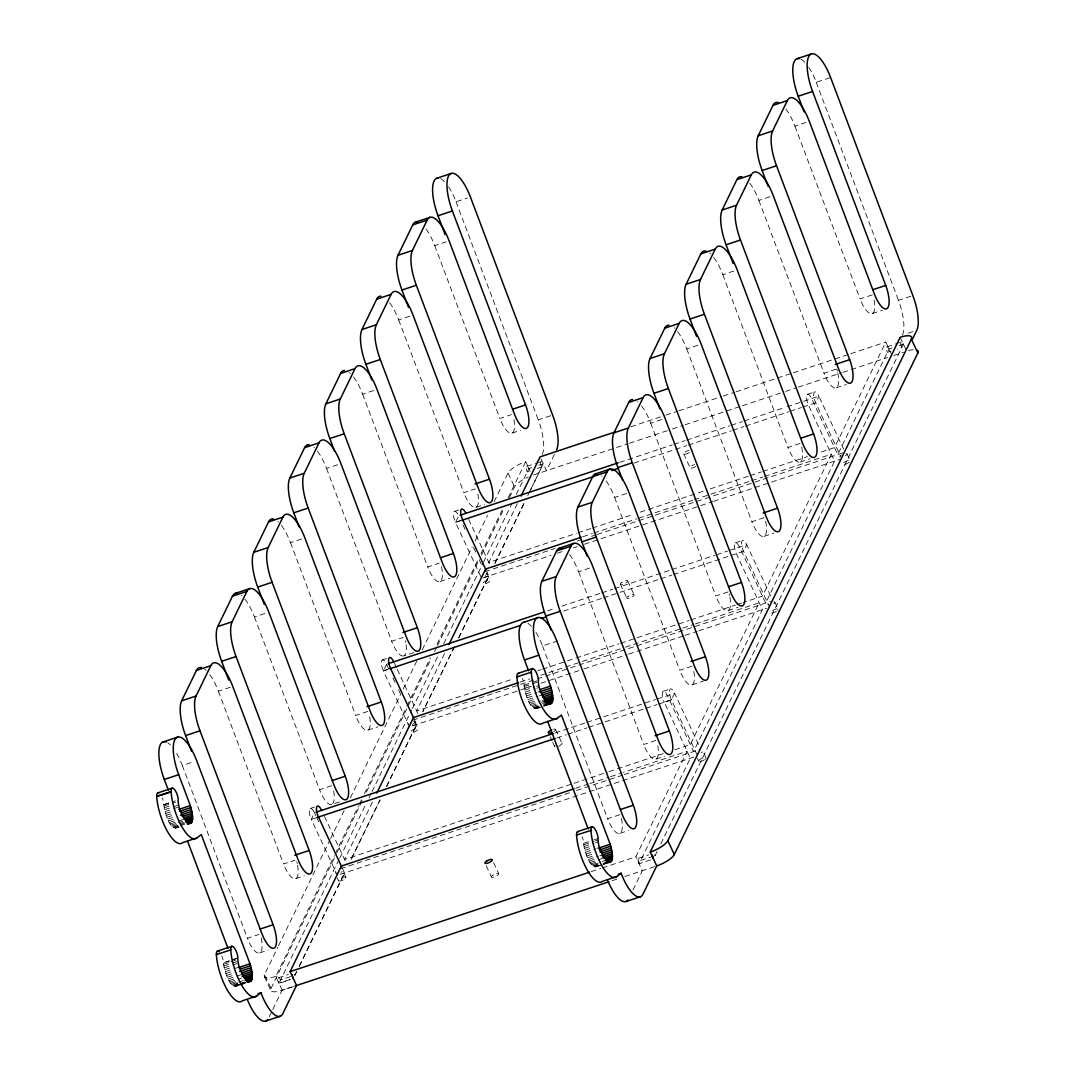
<?xml version="1.0" encoding="UTF-8"?>
<svg xmlns="http://www.w3.org/2000/svg" width="1075" height="1075" viewBox="0 0 1075 1075"><rect width="100%" height="100%" fill="white"/><g stroke="black" fill="none" stroke-linecap="round" stroke-linejoin="round"><path stroke-width="0.75" stroke-dasharray="5 3.75" d="M237.857 982.537C231.73 995.571 222.874 967.258 223.479 961.977A8.022 2.701 71.6 0 0 221.867 956.118M598.049 863.023C591.922 876.058 583.067 847.745 583.671 842.464A8.022 2.701 71.6 0 0 582.059 836.605M177.993 825.546C170.267 834.778 163.938 809.381 163.83 803.791A8.022 2.701 71.6 0 0 162.218 797.932M538.185 706.033C530.472 715.278 524.13 689.854 524.022 684.278A8.022 2.701 71.6 0 0 522.41 678.419M316.09 817.847L311.253 819.352A8.049 2.714 71.6 0 1 309.613 809.099A8.049 2.714 71.6 0 1 314.451 812.754L311.32 819.432L337.335 875.319M386.637 664.323L383.439 670.921L388.209 669.322M480.874 576.764L455.477 522.302L458.111 517.115M293.354 986.581L282.201 990.277A16.098 4.945 -25 0 1 271.021 988.462L264.544 974.582L277.753 947.384M278.479 945.879L329.823 840.126M330.562 838.621L344.497 809.918M350.369 797.838L400.249 695.108M403.179 689.075L417.852 658.854M422.26 649.797L472.14 547.067M475.069 541.021L487.539 515.342M494.137 501.743L508.072 473.054A16.098 4.932 -25 0 1 525.662 461.686L530.203 471.387M282.201 990.277L275.724 976.396L334.365 855.646M335.091 854.128L358.553 805.833M359.278 804.315L361.482 799.787M364.412 793.753L406.189 707.713M406.928 706.208L430.376 657.9M436.974 644.315L478.026 559.793M480.955 553.746L502.213 509.98M508.072 497.9L525.662 461.672M271.021 988.462L336.3 854.02M337.039 852.502L362.705 799.639M366.373 792.087L430.927 659.15M434.596 651.598L436.799 647.056M437.525 645.551L478.603 560.948M481.546 554.915L504.282 508.085M509.416 497.51L514.549 486.935A16.098 4.945 -25 0 1 528.309 477.018M339.068 859.328L278.962 983.343L290.478 979.513M339.794 858.052L366.158 803.536M369.115 797.677L371.318 793.148M372.044 791.643L411.55 710.051M412.357 708.613L438.022 655.79M443.773 643.71L482.729 563.717M483.454 562.198L512.049 503.328M516.255 494.446L528.9 468.619M372.434 802.098L344.564 859.476L572.411 783.809M444.539 653.587L416.683 710.965L513.877 678.674M517.357 503.637L488.803 562.44L576.428 533.334M269.207 1016.829L272.069 1010.917M272.795 1009.425L282.134 990.196L293.636 986.38M296.351 972.176L294.886 975.173A4.018 1.357 71.6 0 0 294.442 974.34M299.267 966.156L344.537 872.927M379.999 799.894L350.665 860.296L380.066 799.988M386.597 786.309L416.657 724.416L414.533 719.874M454.308 646.854L422.784 711.771L454.376 646.935M458.716 637.798L488.762 575.891L486.894 571.819M494.89 563.287L524.103 503.127M527.744 495.615L529.935 491.1M530.674 489.595L541.625 467.047A4.018 1.357 71.6 0 1 540.806 461.928A4.018 1.357 71.6 0 1 543.224 463.742L529.384 492.484M294.819 975.549L298.474 968.011M299.213 966.506L344.605 873.021L342.414 868.385M386.664 786.403L416.724 724.496L412.33 725.84M458.783 637.878L488.843 575.985L484.449 577.329M494.97 563.354L524.251 503.033M554.418 454.308L546.463 470.689L540.053 456.888M650.603 859.919L639.087 863.736L690.338 758.197L664.256 702.217L671.445 699.838L674.657 693.227A8.049 2.714 71.6 0 0 669.806 689.586A8.049 2.714 71.6 0 0 671.445 699.838L697.541 755.806M602.39 867.915L635.849 856.802L687.1 751.25L623.379 772.414M891.618 354.562L885.8 342.065L834.536 447.617L820.198 452.373M891.914 348.058L889.025 349.012L837.774 454.564L811.692 398.583A8.049 2.714 71.6 0 0 806.855 394.942A8.049 2.714 71.6 0 0 808.481 405.181L834.576 461.162L765.669 603.075L739.573 547.108A8.049 2.714 71.6 0 0 734.736 543.466A8.049 2.714 71.6 0 0 736.362 553.706L762.457 609.673L693.55 751.6L667.454 695.619A8.049 2.714 71.6 0 0 662.617 691.978A8.049 2.714 71.6 0 0 664.256 702.217M632.987 889.912L642.326 870.683L635.849 856.802M654.944 855.942L657.148 851.413M660.803 843.862L903.417 344.228A4.018 1.357 71.6 0 0 900.998 342.414A4.018 1.357 71.6 0 0 901.817 347.534L897.504 348.958M698.79 760.643L699.072 760.213A4.018 1.236 -25 0 1 705.442 757.432M553.867 731.43L554.606 730.892A4.018 1.236 -25 0 0 555.412 729.24L555.009 729.092A4.018 1.236 -25 0 0 553.598 729.199M448.584 186.835A32.196 10.831 71.6 0 1 456.042 201.791L467.544 197.961M808.776 67.322A32.196 10.831 71.6 0 1 816.234 82.278L830.612 77.494M426.17 229.123A32.196 10.831 71.6 0 1 434.73 245.664L446.232 241.848M785.852 108.911A32.196 10.831 71.6 0 1 794.922 126.151L809.314 121.381M389.593 302.693A32.196 10.831 71.6 0 1 398.677 319.92L411.618 315.62M749.786 183.18A32.196 10.831 71.6 0 1 758.869 200.407L773.248 195.637M353.541 376.949A32.196 10.831 71.6 0 1 362.611 394.189L375.565 389.889M713.733 257.436A32.196 10.831 71.6 0 1 722.803 274.676L737.195 269.892M317.474 451.204A32.196 10.831 71.6 0 1 326.558 468.445L338.061 464.615M677.667 331.691A32.196 10.831 71.6 0 1 686.75 348.932L701.142 344.148M434.73 245.664L499.875 418.444L511.391 414.627M794.922 126.151L860.081 298.931L874.459 294.16M542.203 454.618A32.196 10.831 71.6 0 0 538.266 419.855L551.206 415.555M902.395 335.104A32.196 10.831 71.6 0 0 898.458 300.342L912.85 295.558M512.049 433.104L520.676 430.228M872.242 313.591L882.32 310.245M908.147 333.196L913.898 331.275M630.877 426.735L664.337 415.622M665.922 415.098L677.075 411.389M678.674 410.852L721.688 396.567M723.287 396.043L734.44 392.335M736.026 391.811L791.791 373.294M793.39 372.756L849.156 354.239M850.742 353.715L885.8 342.065M281.422 525.46A32.196 10.831 71.6 0 1 290.492 542.7L302.008 538.884M641.614 405.947A32.196 10.831 71.6 0 1 650.697 423.187L665.076 418.417M526.683 466.389L533.872 464.01M535.31 463.527L541.061 461.618M886.875 346.876L896.94 343.53M898.377 343.059L901.267 342.105M531.776 467.665L528.833 468.525A4.018 1.357 71.6 0 0 526.414 466.698A4.018 1.357 71.6 0 0 527.234 471.817L530.109 470.863M538.911 465.179L543.292 463.836M899.103 345.666L903.417 344.228M398.677 319.92L463.822 492.713L475.338 488.883M537.298 468.485L541.625 467.047M758.869 200.407L824.014 373.2L838.406 368.416M890.302 351.35L887.426 352.304A4.018 1.357 71.6 0 1 886.606 347.185A4.018 1.357 71.6 0 1 889.025 349.012M533.509 474.989L627.76 443.8M629.359 443.276L670.787 429.516M672.386 428.979L683.539 425.27M685.138 424.746L740.917 406.216M742.502 405.692L783.944 391.932M785.529 391.407L796.696 387.699M798.282 387.161L841.308 372.877M842.907 372.353L887.533 357.532M893.701 355.476L903.47 352.237M454.376 511.445L458.689 510.02M807.379 394.323L814.568 391.932M475.997 507.36L484.623 504.498M836.189 387.847L846.253 384.501M619.697 462.344L672.278 444.875M673.877 444.351L685.03 440.643M686.629 440.118L729.656 425.821M731.242 425.297L742.395 421.588M743.994 421.064L785.422 407.304M787.021 406.767L818.881 396.205L843.566 449.148M457.789 514.025A8.049 2.714 71.6 0 0 453.663 512.56A8.049 2.714 71.6 0 0 455.477 522.302L461.242 520.394M455.545 522.396L460.328 520.811M634.022 463.123L673.864 449.887M675.449 449.35L686.602 445.655M688.202 445.117L731.228 430.833M732.814 430.296L743.981 426.6M745.566 426.063L788.593 411.779M790.192 411.255L801.345 407.546M802.931 407.008L815.683 402.789L818.881 396.191A8.049 2.714 71.6 0 0 814.044 392.55A8.049 2.714 71.6 0 0 815.683 402.789L841.765 458.77M244.845 599.071A32.196 10.831 71.6 0 1 254.439 616.956L265.942 613.14M606.072 480.901A32.196 10.831 71.6 0 1 614.631 497.443L629.023 492.672M362.611 394.189L427.769 566.968L439.272 563.139M722.803 274.676L787.962 447.455L802.34 442.672M578.028 532.81L590.766 528.577M592.365 528.053L633.793 514.293M640.163 512.17L703.897 491.006M710.266 488.897L748.509 476.185M750.095 475.661L761.248 471.952M762.847 471.428L807.459 456.606M439.93 581.615L450.008 578.269M800.123 462.102L810.201 458.756M582.784 536.761L592.352 533.59M593.938 533.052L636.964 518.768M638.55 518.244L692.73 500.251M694.316 499.714L750.081 481.197M751.68 480.673L762.833 476.964M764.419 476.44L831.338 454.214L762.43 596.128L743.309 602.484M484.771 571.685L554.955 548.492M577.262 541.074L582.045 539.489M591.613 536.317L596.383 534.732M597.189 534.463L844.977 452.172M483.239 577.839L550.978 555.345M557.347 553.222L564.496 550.843M573.284 547.941L577.248 546.611M584.437 544.232L712.698 501.635M713.491 501.367L840.327 459.24M209.813 674.67A32.196 10.831 71.6 0 1 218.373 691.225L231.327 686.925M569.495 554.472A32.196 10.831 71.6 0 1 578.578 571.712L592.957 566.928M326.558 468.445L391.703 641.224L403.219 637.408M686.75 348.932L751.895 521.711L766.287 516.941M382.257 659.969L386.57 658.532M735.26 542.848L742.449 540.456M413.942 652.538L403.877 655.871A20.116 6.772 71.6 0 0 406.001 644.006M764.07 536.358L774.134 533.025M547.578 610.869L555.547 608.222M561.929 606.098L600.173 593.4M601.758 592.862L612.911 589.167M614.51 588.63L670.276 570.113M671.875 569.575L714.902 555.291M716.488 554.767L727.654 551.058M729.24 550.521L746.762 544.716L771.447 597.66M409.454 726.794L383.372 670.827L387.685 669.389M563.502 611.111L601.745 598.399M603.344 597.875L659.109 579.344M660.708 578.82L671.862 575.112M673.447 574.587L729.226 556.057M730.812 555.533L743.564 551.314L746.776 544.702A8.049 2.714 71.6 0 0 741.925 541.074A8.049 2.714 71.6 0 0 743.564 551.314L769.646 607.281M176.663 753.4A32.196 10.831 71.6 0 1 182.32 765.481L193.836 761.664M535.968 632.409A32.196 10.831 71.6 0 1 542.512 645.968L556.904 641.184M290.492 542.7L355.65 715.48L368.591 711.18M650.697 423.187L715.843 595.967L730.234 591.196M537.769 670.746L540.967 669.685M542.553 669.161L574.426 658.572M576.012 658.048L619.025 643.764M620.624 643.226L689.129 620.477M690.728 619.952L735.34 605.131M736.939 604.607L741.71 603.008M367.811 730.14L377.889 726.794M728.017 610.627L738.082 607.281M520.233 682.101L529.787 678.93M540.94 675.221L547.323 673.111M548.908 672.574L580.782 661.998M582.368 661.461L623.796 647.701M625.381 647.177L681.147 628.66M682.746 628.136L693.899 624.427M695.485 623.89L759.219 602.726L690.311 744.652L674.374 749.947M412.666 720.196L771.259 601.221M163.87 804.611L171.073 802.232M163.924 804.664L175.427 800.848M524.116 685.151L538.494 680.381M164.018 806.022L175.534 802.205M524.224 686.508L538.602 681.738M164.26 807.795L170.011 805.887M524.452 688.282L530.217 686.374M412.706 725.827L531.44 686.401M540.994 683.23L582.422 669.47M584.007 668.932L627.034 654.648M628.62 654.124L683.606 635.862M685.192 635.325L697.137 631.374M698.723 630.837L766.462 608.343M164.609 809.663L171.798 807.271M173.236 806.788L177.563 805.363M524.802 690.15L534.88 686.804M536.317 686.32L539.193 685.366M165.053 811.571L172.255 809.179M173.693 808.696L178.007 807.271M525.258 692.058L535.323 688.712M536.761 688.228L539.637 687.274M165.604 813.493L171.355 811.585M525.796 693.98L531.547 692.072M166.235 815.414L173.424 813.036M526.428 695.901L536.506 692.555M537.943 692.085L540.819 691.131M166.947 817.296L172.699 815.387M527.14 697.782L532.891 695.874M167.713 819.11L174.903 816.718M527.906 699.597L537.984 696.251M539.422 695.78L542.297 694.813M168.547 820.83L174.298 818.908M528.739 701.317L534.49 699.395M169.407 822.415L176.596 820.023M529.599 702.902L536.801 700.51M170.307 823.853L177.496 821.461M178.934 820.978L183.247 819.553M530.499 704.34L540.564 700.994M542.002 700.51L544.891 699.556M171.207 825.116L176.958 823.208M178.396 822.724L182.723 821.287M531.399 705.603L540.04 702.741M541.477 702.257L545.791 700.819M172.108 826.191L177.872 824.283M179.31 823.799L183.623 822.362M532.313 706.678L540.94 703.803M542.378 703.332L546.691 701.894M172.994 827.051L178.759 825.143M180.197 824.659L184.51 823.235M533.2 707.538L541.827 704.676M543.265 704.192L547.578 702.754M173.854 827.696L178.168 826.258M180.56 825.587L184.873 824.149M534.047 708.183L542.19 705.59M544.125 704.837L548.438 703.399M174.674 828.099L178.987 826.662M534.866 708.586L542.055 706.194M543.507 705.711L547.82 704.286M175.427 828.261L179.001 827.226M535.632 708.748L538.508 707.793M544.259 705.885L548.572 704.447M536.317 708.68L542.069 706.759M543.507 706.288L549.258 704.38M254.439 616.956L319.584 789.749L332.538 785.449M614.631 497.443L679.79 670.236L694.168 665.452M310.137 808.481L314.451 807.056M663.141 691.359L670.33 688.968M334.634 803.442L341.823 801.05M691.951 684.883L703.467 681.066M555.143 732.922L585.418 722.857M587.004 722.333L655.535 699.57M657.121 699.046L674.643 693.241L698.629 744.666M556.716 737.92L566.283 734.749M567.869 734.225L586.99 727.869M588.589 727.345L644.355 708.815M645.954 708.291L657.107 704.582M658.706 704.044L671.445 699.812M218.373 691.225L283.531 864.004L295.034 860.188M578.578 571.712L643.723 744.491L658.115 739.707M573.996 783.285L607.456 772.173M609.055 771.635L663.221 753.642M295.706 878.651L304.332 875.789M655.898 759.138L664.525 756.276M575.582 788.284L588.321 784.051M589.92 783.527L609.041 777.171M610.627 776.647L621.78 772.938M340.547 868.721L570.072 792.598M576.442 790.488L623.446 774.873M624.253 774.605L700.739 749.208M340.224 874.365L696.103 756.276M182.32 765.481L247.478 938.26L258.981 934.444M542.512 645.968L607.671 818.747L622.049 813.977M236.473 958.497L230.708 960.418L236.513 958.551M583.765 843.337L592.392 840.475M593.79 839.951L598.143 838.567M223.667 964.208L229.418 962.3M230.856 961.816L236.621 959.908M583.859 844.695L593.938 841.349M595.375 840.878L598.251 839.924M259.639 952.92L268.28 950.045M619.832 833.407L628.472 830.532M223.909 965.995L231.098 963.603M232.536 963.119L236.863 961.695M584.101 846.482L594.179 843.136M595.617 842.652L598.493 841.698M224.258 967.849L231.448 965.457M232.885 964.974L237.199 963.549M584.451 848.336L591.64 845.944M224.702 969.757L230.467 967.849M584.894 850.244L592.097 847.853M225.253 971.679L232.442 969.301M233.88 968.817L238.193 967.379M585.445 852.166L595.51 848.833M596.961 848.35L599.837 847.396M225.884 973.601L233.073 971.222M586.077 854.087L593.266 851.709M226.583 975.482L233.786 973.103M586.789 855.969L593.978 853.59M227.362 977.296L233.114 975.388M587.555 857.783L593.306 855.875M228.182 979.016L235.385 976.624M236.823 976.14L241.136 974.716M588.388 859.503L598.452 856.157M599.89 855.673L602.766 854.719M229.056 980.602L236.245 978.21M589.248 861.088L596.45 858.697M229.942 982.039L241.458 978.21M590.148 862.526L604.526 857.743M230.856 983.303L236.608 981.394M591.048 863.789L596.8 861.881M231.757 984.377L237.508 982.469M238.959 981.986L243.272 980.548M591.949 864.864L600.589 861.989M602.027 861.518L606.34 860.081M232.643 985.238L238.408 983.329M592.849 865.724L598.6 863.816M233.503 985.882L239.255 983.961M240.692 983.491L245.019 982.053M240.195 983.773L244.522 982.335M593.696 866.369L598.023 864.932M603.774 863.023L608.087 861.586M234.323 986.286L238.637 984.848M240.074 984.377L245.826 982.456M236.903 985.506L245.53 982.644M594.515 866.772L601.704 864.381M602.847 864.085L608.907 861.989M235.076 986.447L239.389 985.022M240.692 984.619L246.592 982.631M595.268 866.934L602.47 864.542M603.908 864.072L608.222 862.634M235.761 986.38L238.65 985.426M240.088 984.942L245.839 983.034M595.967 866.867L602.322 864.636M603.156 864.475L608.907 862.567M591.237 871.61L600.804 868.439M278.344 977.82L288.409 974.474M638.537 858.307L648.601 854.961M290.572 976.611L280.494 979.957A4.018 1.357 71.6 0 0 278.076 978.129A4.018 1.357 71.6 0 0 278.895 983.249L290.411 979.433M653.64 856.143L640.687 860.443A4.018 1.357 71.6 0 0 638.268 858.616A4.018 1.357 71.6 0 0 639.087 863.736M612.092 880.721L618.461 878.611M624.844 876.488L655.118 866.437M900.178 337.295L906.01 349.792M847.046 453.892L849.64 459.442M774.941 602.403L778.166 609.35M683.619 453.838L690.096 467.719M627.692 581.011L634.169 594.892M706.047 757.835L702.808 750.887A4.018 1.236 -25 0 1 701.182 752.782M620.329 584.168L626.806 598.049M697.406 758.278L698.696 761.06M508.072 473.054L514.549 486.935M468.7 519.373L490.563 566.27M486.921 573.486L490.16 580.433A4.018 1.236 -25 0 1 484.771 583.913A4.018 1.236 -25 0 1 484.502 581.696A4.018 1.236 -25 0 1 490.16 580.433M462.922 524.788L465.099 529.411M473.564 547.565L475.674 552.107M479.208 559.672L481.318 564.214M555.573 729.522L562.05 743.403M550.158 736.845L552.093 741.011M552.752 742.408L554.687 746.574M493.586 862.634L498.76 873.733M394.471 663.356L396.581 667.898M397.293 669.403L417.987 713.733M486.222 865.792L491.396 876.904M414.802 722.01L418.041 728.944A4.018 1.236 -25 0 1 412.652 732.438A4.018 1.236 -25 0 1 412.383 730.207A4.018 1.236 -25 0 1 418.041 728.944M388.68 668.771L386.57 664.229A8.049 2.714 71.6 0 0 381.732 660.587A8.049 2.714 71.6 0 0 383.372 670.827M392.912 677.841L395.103 682.477M398.556 689.948L400.747 694.571M324.462 816.409L347.158 865.026M345.922 877.469A4.018 1.236 -25 0 0 340.264 878.732A4.018 1.236 -25 0 0 340.547 880.949A4.018 1.236 -25 0 0 345.922 877.469L342.697 870.522A4.018 1.236 -25 0 1 340.99 872.43M314.451 812.754L315.929 815.871M316.574 817.282L320.162 824.942M337.268 877.858L338.571 880.627M264.41 976.745L270.887 990.626M816.234 82.278L898.458 300.342M456.042 201.791L538.266 419.855M275.724 976.396A16.098 4.945 -25 0 1 264.544 974.582M689.277 452.575A4.018 1.236 -25 0 1 684.184 454.268L683.781 454.12A4.018 1.236 -25 0 1 684.587 452.468L685.326 451.93A4.018 1.236 -25 0 1 689.008 450.358M773.745 601.96A4.018 1.236 -25 0 1 773.973 603.774M767.98 604.714A4.018 1.236 -25 0 1 768.544 604.19M846.482 453.462A4.018 1.236 -25 0 1 845.353 455.787M839.683 457.05A4.018 1.236 -25 0 1 839.777 456.66M840.65 455.679A4.018 1.236 -25 0 1 841.389 455.142M486.357 573.056A4.018 1.236 -25 0 1 486.505 574.346M485.954 574.856A4.018 1.236 -25 0 1 485.215 575.394M413.62 721.567A4.018 1.236 -25 0 1 414.722 722.4A4.018 1.236 -25 0 1 412.236 724.416M407.855 724.322A4.018 1.236 -25 0 1 408.406 723.798M335.413 873.303A4.018 1.236 -25 0 1 335.749 872.833M695.753 466.456A4.018 1.236 -25 0 1 690.661 468.149L690.257 468.001A4.018 1.236 -25 0 1 691.064 466.348L691.789 465.824A4.018 1.236 -25 0 1 694.571 464.494M558.53 746.278A4.018 1.236 -25 0 0 560.344 745.311L561.083 744.773A4.018 1.236 -25 0 0 561.889 743.134L561.472 742.973A4.018 1.236 -25 0 0 559.175 743.336M554.848 746.843A4.018 1.236 -25 0 1 555.103 745.714M849.317 462.196A4.018 1.236 -25 0 1 844.117 464.44A4.018 1.236 -25 0 1 843.888 462.626A4.018 1.236 -25 0 1 849.102 460.382M778.085 609.74A4.018 1.236 -25 0 1 777.762 610.197M776.473 611.245A4.018 1.236 -25 0 1 771.218 612.911A4.018 1.236 -25 0 1 773.086 610.264A4.018 1.236 -25 0 1 778.004 609.068M705.684 758.681A4.018 1.236 -25 0 1 705.146 759.192M704.421 759.716A4.018 1.236 -25 0 1 700.336 761.423A4.018 1.236 -25 0 1 698.763 760.683M908.509 350.611A16.098 4.945 -25 0 1 913.414 349.671M297.56 865.2A20.116 6.772 71.6 0 1 294.523 878.839A20.116 6.772 71.6 0 1 283.531 864.004M296.861 861.922A20.116 6.772 71.6 0 1 297.251 863.574M204.747 669.255A32.196 10.831 71.6 0 1 206.239 670.518M261.185 937.843A20.116 6.772 71.6 0 1 258.779 953.108A20.116 6.772 71.6 0 1 247.478 938.26M167.754 742.865A32.196 10.831 71.6 0 1 170.361 744.948M440.643 178.705A32.196 10.831 71.6 0 1 444.969 182.172M513.917 419.653A20.116 6.772 71.6 0 1 510.867 433.279A20.116 6.772 71.6 0 1 499.875 418.444M477.864 493.909A20.116 6.772 71.6 0 1 474.814 507.548A20.116 6.772 71.6 0 1 463.822 492.713M441.476 566.538A20.116 6.772 71.6 0 1 439.07 581.817A20.116 6.772 71.6 0 1 427.769 566.968M349.469 372.595A32.196 10.831 71.6 0 1 350.463 373.482M403.313 656.046A20.116 6.772 71.6 0 1 391.703 641.224M405.423 640.808A20.116 6.772 71.6 0 1 405.745 642.42M313.913 447.281A32.196 10.831 71.6 0 1 314.411 447.738M369.679 716.689A20.116 6.772 71.6 0 1 366.642 730.315A20.116 6.772 71.6 0 1 355.65 715.48M277.847 521.536A32.196 10.831 71.6 0 1 278.344 521.993M331.758 804.396A20.116 6.772 71.6 0 1 319.584 789.749M333.626 790.945A20.116 6.772 71.6 0 1 332.739 803.63M241.297 595.375A32.196 10.831 71.6 0 1 241.794 595.792M837.734 372.77A20.116 6.772 71.6 0 1 835.315 388.035A20.116 6.772 71.6 0 1 824.014 373.2M836.914 369.451A20.116 6.772 71.6 0 1 837.358 371.117M800.848 59.192A32.196 10.831 71.6 0 1 805.162 62.659M621.39 818.33A20.116 6.772 71.6 0 1 618.972 833.595A20.116 6.772 71.6 0 1 607.671 818.747M527.959 623.352A32.196 10.831 71.6 0 1 531.44 626.349M657.766 745.687A20.116 6.772 71.6 0 1 654.715 759.326A20.116 6.772 71.6 0 1 643.723 744.491M693.818 671.432A20.116 6.772 71.6 0 1 690.768 685.071A20.116 6.772 71.6 0 1 679.79 670.236M601.489 475.862A32.196 10.831 71.6 0 1 601.987 476.279M729.885 597.176A20.116 6.772 71.6 0 1 726.834 610.802A20.116 6.772 71.6 0 1 715.843 595.967M729.173 593.897A20.116 6.772 71.6 0 1 729.562 595.55M637.542 401.607A32.196 10.831 71.6 0 1 638.039 402.023M765.615 521.294A20.116 6.772 71.6 0 1 763.196 536.559A20.116 6.772 71.6 0 1 751.895 521.711M674.106 327.767A32.196 10.831 71.6 0 1 674.603 328.224M801.681 447.025A20.116 6.772 71.6 0 1 799.262 462.304A20.116 6.772 71.6 0 1 787.962 447.455M709.661 253.082A32.196 10.831 71.6 0 1 710.656 253.969M874.109 300.14A20.116 6.772 71.6 0 1 871.059 313.766A20.116 6.772 71.6 0 1 860.081 298.931M654.635 854.827A4.018 1.357 71.6 0 1 655.078 855.66M622.035 582.26L621.296 582.798A4.018 1.236 -25 0 0 620.503 584.451L620.907 584.598A4.018 1.236 -25 0 0 625.986 582.905L626.725 582.381A4.018 1.236 -25 0 0 627.531 580.728L627.128 580.581A4.018 1.236 -25 0 0 622.035 582.26M628.512 596.155L627.773 596.679A4.018 1.236 -25 0 0 626.967 598.332L627.37 598.479A4.018 1.236 -25 0 0 632.463 596.786L633.202 596.262A4.018 1.236 -25 0 0 633.995 594.609L633.592 594.462A4.018 1.236 -25 0 0 628.512 596.155M493.102 874.996L492.363 875.534A4.018 1.236 -25 0 0 491.571 877.173L491.974 877.334A4.018 1.236 -25 0 0 497.053 875.641L497.792 875.104A4.018 1.236 -25 0 0 498.598 873.464L498.195 873.303A4.018 1.236 -25 0 0 493.102 874.996M229.271 960.889L223.519 962.797L229.324 960.942"/><path stroke-width="1.5" d="M573.983 788.822L341.366 866.074L290.116 971.625L296.525 985.412L282.873 1013.537A32.196 10.831 71.6 0 1 260.916 992.749L256.616 996.082A32.196 10.831 71.6 0 1 241.203 984.377A32.196 10.831 71.6 0 1 230.762 949.83L230.762 949.01A8.022 2.701 71.6 0 1 234.001 947.492A8.022 2.701 71.6 0 1 237.857 957.207C236.608 974.729 259.183 997.439 249.991 963.778L201.267 834.563L196.967 837.895A32.196 10.831 71.6 0 1 177.456 817.618L176.018 813.869A32.196 10.831 71.6 0 1 171.113 791.643L171.113 790.824A8.022 2.701 71.6 0 1 174.822 789.897L175.749 791.375A8.022 2.701 71.6 0 1 178.208 799.021C176.958 816.543 199.533 839.252 190.342 805.592L178.692 774.685A32.196 10.831 71.6 0 1 176.407 737.759A32.196 10.831 71.6 0 1 196.712 760.697L261.857 933.49A20.116 6.772 71.6 0 0 274.542 947.827A20.116 6.772 71.6 0 0 273.117 924.742L199.99 730.812A32.196 10.831 71.6 0 1 196.053 696.049L210.808 665.667A32.196 10.831 71.6 0 1 232.764 686.441L297.923 859.221A20.116 6.772 71.6 0 0 310.608 873.572A20.116 6.772 71.6 0 0 309.183 850.486L236.057 656.543A32.196 10.831 71.6 0 1 232.119 621.78L246.874 591.411A32.196 10.831 71.6 0 1 268.831 612.186L333.976 784.965A20.116 6.772 71.6 0 0 346.661 799.303A20.116 6.772 71.6 0 0 345.236 776.231L272.109 582.287A32.196 10.831 71.6 0 1 268.172 547.524L282.927 517.142A32.196 10.831 71.6 0 1 304.883 537.93L370.028 710.709A20.116 6.772 71.6 0 0 382.727 725.047A20.116 6.772 71.6 0 0 381.303 701.962L308.176 508.032A32.196 10.831 71.6 0 1 304.238 473.269L318.979 442.887A32.196 10.831 71.6 0 1 340.936 463.661L406.095 636.454A20.116 6.772 71.6 0 0 418.78 650.792A20.116 6.772 71.6 0 0 417.355 627.706L344.228 433.776A32.196 10.831 71.6 0 1 340.291 399.013L355.046 368.631A32.196 10.831 71.6 0 1 377.002 389.405L442.148 562.185A20.116 6.772 71.6 0 0 454.833 576.536A20.116 6.772 71.6 0 0 453.408 553.45L380.281 359.507A32.196 10.831 71.6 0 1 376.357 324.744L391.098 294.375A32.196 10.831 71.6 0 1 413.055 315.15L478.214 487.929A20.116 6.772 71.6 0 0 490.899 502.267A20.116 6.772 71.6 0 0 489.474 479.195L416.347 285.251A32.196 10.831 71.6 0 1 412.41 250.488L427.165 220.106A32.196 10.831 71.6 0 1 449.122 240.894L514.267 413.673A20.116 6.772 71.6 0 0 526.952 428.011A20.116 6.772 71.6 0 0 525.527 404.926L452.4 210.996A32.196 10.831 71.6 0 1 450.129 174.056A32.196 10.831 71.6 0 1 470.42 197.007L552.644 415.071A32.196 10.831 71.6 0 1 556.581 449.834M917.512 350.343A16.098 4.945 -25 0 1 917.835 352.99L674.307 854.531A16.098 4.945 -25 0 1 656.718 865.899L643.065 894.024A32.196 10.831 71.6 0 1 621.108 873.236L616.808 876.568L602.417 881.352A32.196 10.831 71.6 0 1 587.017 869.635A32.196 10.831 71.6 0 1 576.563 835.087L590.995 830.37L590.954 829.497A8.022 2.701 71.6 0 1 594.193 827.978A8.022 2.701 71.6 0 1 598.063 837.694C596.8 855.257 619.388 877.899 610.183 844.265L561.459 715.05L557.159 718.382A32.196 10.831 71.6 0 1 537.648 698.105L536.21 694.356A32.196 10.831 71.6 0 1 531.305 672.13L531.305 671.311A8.022 2.701 71.6 0 1 535.014 670.383L535.941 671.862A8.022 2.701 71.6 0 1 538.414 679.508C537.151 697.03 559.726 719.739 550.534 686.078L538.884 655.172A32.196 10.831 71.6 0 1 536.6 618.246A32.196 10.831 71.6 0 1 556.904 641.184L622.049 813.977A20.116 6.772 71.6 0 0 634.747 828.314A20.116 6.772 71.6 0 0 633.323 805.229L560.196 611.299A32.196 10.831 71.6 0 1 556.259 576.536L571 546.154A32.196 10.831 71.6 0 1 592.957 566.928L658.115 739.707A20.116 6.772 71.6 0 0 670.8 754.059A20.116 6.772 71.6 0 0 669.376 730.973L596.249 537.03A32.196 10.831 71.6 0 1 592.312 502.267L607.066 471.898A32.196 10.831 71.6 0 1 629.023 492.672L694.168 665.452A20.116 6.772 71.6 0 0 706.853 679.79A20.116 6.772 71.6 0 0 705.428 656.718L632.302 462.774A32.196 10.831 71.6 0 1 628.378 428.011L643.119 397.629A32.196 10.831 71.6 0 1 665.076 418.417L730.234 591.196A20.116 6.772 71.6 0 0 742.919 605.534A20.116 6.772 71.6 0 0 741.495 582.448L668.368 388.518A32.196 10.831 71.6 0 1 664.431 353.756L679.185 323.373A32.196 10.831 71.6 0 1 701.142 344.148L766.287 516.941A20.116 6.772 71.6 0 0 778.972 531.278A20.116 6.772 71.6 0 0 777.548 508.193L704.421 314.263A32.196 10.831 71.6 0 1 700.483 279.5L715.238 249.118A32.196 10.831 71.6 0 1 737.195 269.892L802.34 442.672A20.116 6.772 71.6 0 0 815.038 457.023A20.116 6.772 71.6 0 0 813.614 433.937L740.487 239.994A32.196 10.831 71.6 0 1 736.55 205.231L751.304 174.862A32.196 10.831 71.6 0 1 773.248 195.637L838.406 368.416A20.116 6.772 71.6 0 0 851.091 382.754A20.116 6.772 71.6 0 0 849.667 359.682L776.54 165.738A32.196 10.831 71.6 0 1 772.603 130.975L787.357 100.593A32.196 10.831 71.6 0 1 809.314 121.381L874.459 294.16A20.116 6.772 71.6 0 0 887.144 308.498A20.116 6.772 71.6 0 0 885.719 285.413L812.593 91.483A32.196 10.831 71.6 0 1 810.322 54.543A32.196 10.831 71.6 0 1 830.612 77.494L912.85 295.558A32.196 10.831 71.6 0 1 916.773 330.321L912.447 339.257M191.511 751.223L185.612 735.582A32.196 10.831 71.6 0 1 181.675 700.819L196.429 670.451A32.196 10.831 71.6 0 1 201.509 667.602M228.747 680.099L221.665 661.327A32.196 10.831 71.6 0 1 217.728 626.564L232.482 596.182A32.196 10.831 71.6 0 1 237.132 593.266M264.208 604.271L257.731 587.071A32.196 10.831 71.6 0 1 253.794 552.308L268.535 521.926A32.196 10.831 71.6 0 1 273.628 519.077M299.092 526.884L293.784 512.815A32.196 10.831 71.6 0 1 289.847 478.039L304.601 447.67A32.196 10.831 71.6 0 1 309.251 444.741M334.553 451.057L329.837 438.546A32.196 10.831 71.6 0 1 325.9 403.783L340.654 373.401A32.196 10.831 71.6 0 1 344.484 370.432M371.802 379.932L365.903 364.291A32.196 10.831 71.6 0 1 361.966 329.528L376.72 299.146A32.196 10.831 71.6 0 1 380.953 296.176M408.446 307.235L401.956 290.035A32.196 10.831 71.6 0 1 398.019 255.272L412.773 224.89A32.196 10.831 71.6 0 1 417.422 221.961M376.828 793.041L413.485 717.549L518.634 682.625M448.947 644.53L485.604 569.038L581.199 537.285M521.012 496.099L540.053 456.888L614.94 432.029M551.112 630.152L545.804 616.069A32.196 10.831 71.6 0 1 541.867 581.306L556.622 550.938A32.196 10.831 71.6 0 1 561.701 548.089M587.165 555.896L581.857 541.813A32.196 10.831 71.6 0 1 577.92 507.051L592.674 476.668A32.196 10.831 71.6 0 1 597.337 473.739M622.64 480.068L617.923 467.558A32.196 10.831 71.6 0 1 613.986 432.795L628.741 402.413A32.196 10.831 71.6 0 1 632.57 399.443M659.875 408.93L653.976 393.302A32.196 10.831 71.6 0 1 650.039 358.526L664.793 328.157A32.196 10.831 71.6 0 1 669.026 325.188M696.519 336.247L690.043 319.033A32.196 10.831 71.6 0 1 686.105 284.27L700.846 253.888A32.196 10.831 71.6 0 1 705.939 251.053M733.177 263.55L726.095 244.778A32.196 10.831 71.6 0 1 722.158 210.015L736.913 179.633A32.196 10.831 71.6 0 1 741.992 176.784M768.047 186.163L762.148 170.522A32.196 10.831 71.6 0 1 758.224 135.759L772.965 105.377A32.196 10.831 71.6 0 1 778.488 102.649M650.227 852.058A16.098 4.972 -25 0 0 667.83 840.65L911.372 339.109A16.098 4.945 -25 0 0 900.178 337.295L650.241 852.018L656.718 865.899M436.961 178.195L451.339 173.424M797.153 58.682L811.544 53.911M415.461 222.149L429.852 217.365M445.09 234.538L438.022 215.766L452.4 210.996M804.113 111.894L798.214 96.253L812.593 91.483M412.773 224.89L427.165 220.106M772.965 105.377L787.357 100.593M398.019 255.272L412.41 250.488M758.224 135.759L772.603 130.975M401.956 290.035L416.347 285.251M762.148 170.522L776.54 165.738M376.72 299.146L391.098 294.375M736.913 179.633L751.304 174.862M361.966 329.528L376.357 324.744M722.158 210.015L736.55 205.231M365.903 364.291L380.281 359.507M726.095 244.778L740.487 239.994M340.654 373.401L355.046 368.631M700.846 253.888L715.238 249.118M325.9 403.783L340.291 399.013M686.105 284.27L700.483 279.5M329.837 438.546L344.228 433.776M690.043 319.033L704.421 314.263M304.601 447.67L318.979 442.887M664.793 328.157L679.185 323.373M289.847 478.039L304.238 473.269M650.039 358.526L664.431 353.756M512.587 409.226L525.527 404.926M872.779 289.712L885.719 285.413M293.784 512.815L308.176 508.032M653.976 393.302L668.368 388.518M268.535 521.926L282.927 517.142M628.741 402.413L643.119 397.629M253.794 552.308L268.172 547.524M613.986 432.795L628.378 428.011M475.083 483.965L489.474 479.195M835.275 364.452L849.667 359.682M460.127 515.234L618.098 462.882M235.17 593.44L249.561 588.657M595.362 473.927L609.753 469.143M257.731 587.071L272.109 582.287M617.923 467.558L632.302 462.774M232.482 596.182L246.874 591.411M592.674 476.668L607.066 471.898M461.928 520.273L594.179 476.346M611.715 470.528L618.085 468.404M217.728 626.564L232.119 621.78M577.92 507.051L592.312 502.267M440.468 557.75L453.408 553.45M800.66 438.237L813.614 433.937M559.309 548.183L573.687 543.413M221.665 661.327L236.057 656.543M581.857 541.813L596.249 537.03M196.429 670.451L210.808 665.667M556.622 550.938L571 546.154M181.675 700.819L196.053 696.049M541.867 581.306L556.259 576.536M402.964 632.49L417.355 627.706M763.169 512.977L777.548 508.193M388.008 663.759L544.393 611.917M163.239 741.898L177.63 737.114M523.431 622.385L537.822 617.601M185.612 735.582L199.99 730.812M545.804 616.069L560.196 611.299M389.808 668.798L520.475 625.395M541.195 618.515L545.966 616.929M366.911 706.745L381.303 701.962M728.541 586.748L741.495 582.448M168.385 790.286L164.3 779.469L178.692 774.685M528.577 670.773L524.492 659.956L538.884 655.172M157.864 792.907L172.242 788.123M518.056 673.393L532.434 668.61M156.722 796.414L171.153 791.697L156.722 796.414A32.196 10.831 71.6 0 0 161.626 818.653L163.064 822.388A32.196 10.831 71.6 0 0 182.575 842.679L196.967 837.895M557.159 718.382L542.768 723.166A32.196 10.831 71.6 0 1 523.27 702.875L521.818 699.14A32.196 10.831 71.6 0 1 516.914 676.901L531.346 672.184M178.826 809.421L190.342 805.592M540.47 689.424L550.534 686.078M179.458 811.343L190.974 807.513M539.663 691.83L551.166 688M181.447 812.794L191.511 809.448M541.639 693.281L551.717 689.935M180.452 815.173L191.968 811.356M542.096 695.189L552.16 691.843M182.239 816.557L192.317 813.211M542.432 697.043L552.51 693.697M183.919 817.86L192.546 814.984M544.111 698.347L552.752 695.471M184.053 819.526L192.68 816.664M544.246 700.013L552.872 697.151M185.505 820.588L192.694 818.196M544.259 701.545L552.886 698.683M185.397 821.958L192.6 819.567M545.603 702.445L552.792 700.053M186.633 822.671L192.385 820.762M546.826 703.157L552.577 701.249M187.749 823.195L192.062 821.757M547.941 703.682L552.254 702.244M187.319 823.974L191.632 822.536M548.962 703.977L551.838 703.023M188.246 824.055L191.122 823.087M548.438 704.542L551.314 703.574M332.296 780.531L345.236 776.231M691.05 661.488L705.428 656.718M315.889 812.27L553.544 733.446M317.689 817.309L555.117 738.458M294.792 855.257L309.183 850.486M654.984 735.743L669.376 730.973M260.177 929.042L273.117 924.742M620.369 809.529L633.323 805.229M217.499 951.093L231.891 946.309M577.705 831.58L592.083 826.796M256.616 996.082L242.224 1000.865A32.196 10.831 71.6 0 1 226.825 989.148A32.196 10.831 71.6 0 1 216.371 954.6L230.802 949.883M238.475 967.608L249.991 963.778M598.668 848.094L610.183 844.265M240.545 969.045L250.623 965.699M599.299 850.016L610.815 846.186M239.658 971.451L251.16 967.634M599.85 851.938L611.352 848.121M241.539 972.888L251.617 969.543M601.731 853.375L611.809 850.029M241.888 974.743L251.967 971.397M602.081 855.23L612.159 851.884M242.13 976.517L252.195 973.171M602.322 857.003L612.401 853.657M243.689 977.712L252.329 974.85M603.895 858.199L612.522 855.337M245.154 978.774L252.343 976.382M605.346 859.261L612.535 856.869M245.046 980.145L252.249 977.753M605.238 860.632L612.441 858.24M246.282 980.857L252.034 978.949M606.475 861.344L612.226 859.436M247.398 981.381L251.711 979.943M607.59 861.868L611.903 860.43M246.968 982.16L251.281 980.723M608.598 862.163L611.487 861.209M247.882 982.241L250.771 981.287M608.087 862.728L610.963 861.76M290.116 971.625L589.651 872.147M258.04 993.703L260.916 992.749M618.232 874.19L621.108 873.236M294.953 986.044L608.907 881.782M266.036 1020.954L280.427 1016.184M626.228 901.441L640.619 896.671M516.914 676.901L516.914 676.094A8.022 2.701 71.6 0 1 518.822 673.487M590.995 830.37L590.954 830.317A32.196 10.831 71.6 0 0 601.409 864.864A32.196 10.831 71.6 0 0 616.808 876.568M576.563 835.087L576.563 834.281A8.022 2.701 71.6 0 1 578.457 831.674M216.371 954.6L216.371 953.794A8.022 2.701 71.6 0 1 219.152 951.792M911.372 339.109L917.835 352.99M667.83 840.65L674.307 854.531M485.94 569.844L462.68 519.924A8.049 2.714 71.6 0 1 461.041 509.684A8.049 2.714 71.6 0 1 465.878 513.326M413.835 718.355L390.561 668.435A8.049 2.714 71.6 0 1 388.922 658.196A8.049 2.714 71.6 0 1 393.759 661.837M341.716 866.88L318.442 816.96A8.049 2.714 71.6 0 1 316.803 806.72A8.049 2.714 71.6 0 1 321.64 810.362M547.659 721.392L588.159 828.812M187.467 840.905L227.967 948.325M156.775 796.468L156.722 795.608A8.022 2.701 71.6 0 1 158.616 793.001M653.479 858.965A4.018 1.357 71.6 0 1 652.471 855.136M552.053 732.384A4.018 1.236 -25 0 1 548.788 733.11L548.384 732.962A4.018 1.236 -25 0 1 549.177 731.309L549.916 730.785A4.018 1.236 -25 0 1 551.744 729.817M293.287 978.478A4.018 1.357 71.6 0 1 292.279 974.649M164.3 779.469A32.196 10.831 71.6 0 1 166.128 742.059M267.783 1019.476A32.196 10.831 71.6 0 1 247.693 1000.462M438.022 215.766A32.196 10.831 71.6 0 1 438.331 178.047M627.975 899.963A32.196 10.831 71.6 0 1 607.886 880.949M524.492 659.956A32.196 10.831 71.6 0 1 524.815 622.223M798.214 96.253A32.196 10.831 71.6 0 1 799.276 58.628M486.639 861.115L485.9 861.639A4.018 1.236 -25 0 0 485.094 863.292L485.497 863.44A4.018 1.236 -25 0 0 490.59 861.76L491.329 861.223A4.018 1.236 -25 0 0 492.122 859.57L491.718 859.422A4.018 1.236 -25 0 0 486.639 861.115"/></g></svg>
